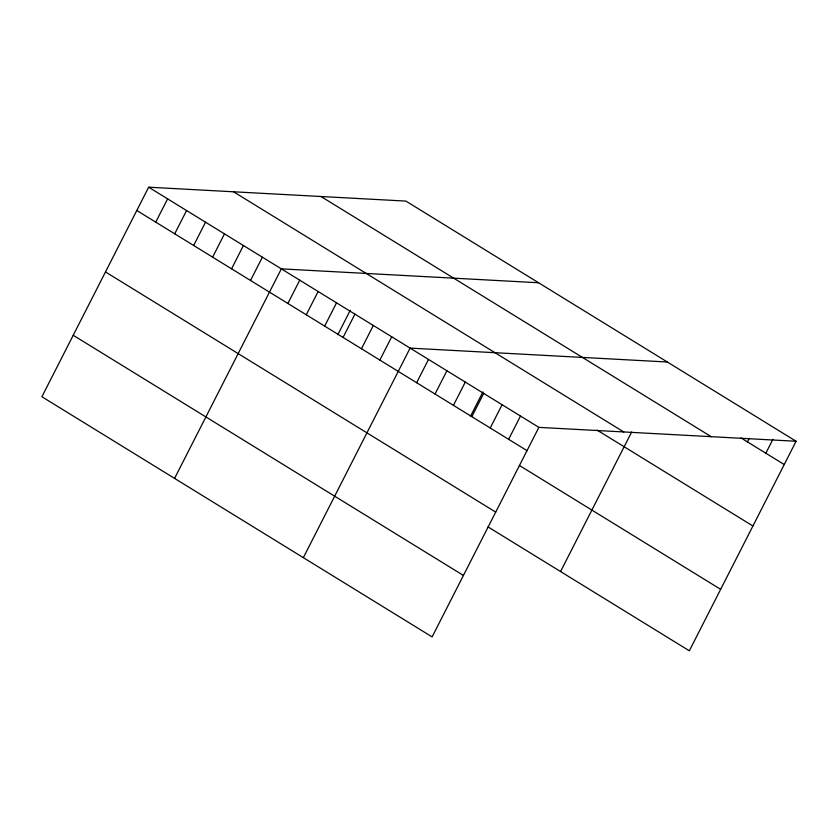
<?xml version="1.0" encoding="UTF-8"?>
<svg xmlns="http://www.w3.org/2000/svg" width="838" height="838" viewBox="0 0 838 838"><rect width="100%" height="100%" fill="white"/><g stroke="black" fill="none" stroke-linecap="round" stroke-linejoin="round"><path stroke-width="1.26" d="M796.1 441.259L405.885 201.089L148.661 187.199L41.9 396.741L432.115 636.911L538.886 427.37L796.1 441.259L689.339 650.801L488.062 526.924M155.753 222.143L167.621 198.868M174.713 233.812L186.57 210.537M193.662 245.482L205.53 222.196M212.622 257.14L224.479 233.865M231.571 268.809L243.429 245.524M250.52 280.468L262.388 257.193M174.576 478.393L281.338 268.862L538.551 282.752M287.874 303.461L299.732 280.185M306.268 314.784L318.136 291.498M324.662 326.108L336.53 302.822M337.798 334.718L350.253 310.28M343.067 337.431L354.924 314.145M361.461 348.744L373.319 325.469M379.855 360.068L391.713 336.792M303.346 557.658L410.107 348.116L667.331 362.006M416.643 382.715L428.511 359.439M435.037 394.038L446.905 370.763M453.442 405.362L465.3 382.086M470.464 416.381L482.918 391.933M471.836 416.685L483.694 393.399M490.23 428.009L502.088 404.723M508.624 439.332L520.492 416.046M560.559 571.547L631.684 431.947M747.444 441.898L749.224 438.4M765.838 453.222L772.961 439.248M740.949 437.897L784.242 464.535M320.996 196.511L711.221 436.682M233.551 191.787L623.765 431.958M597.096 430.104L752.922 526.002M148.661 187.199L538.886 427.37M136.804 210.485L527.018 450.645M519.382 465.457L720.649 589.334M105.483 271.941L495.708 512.112M73.22 335.273L463.435 575.444"/></g></svg>
